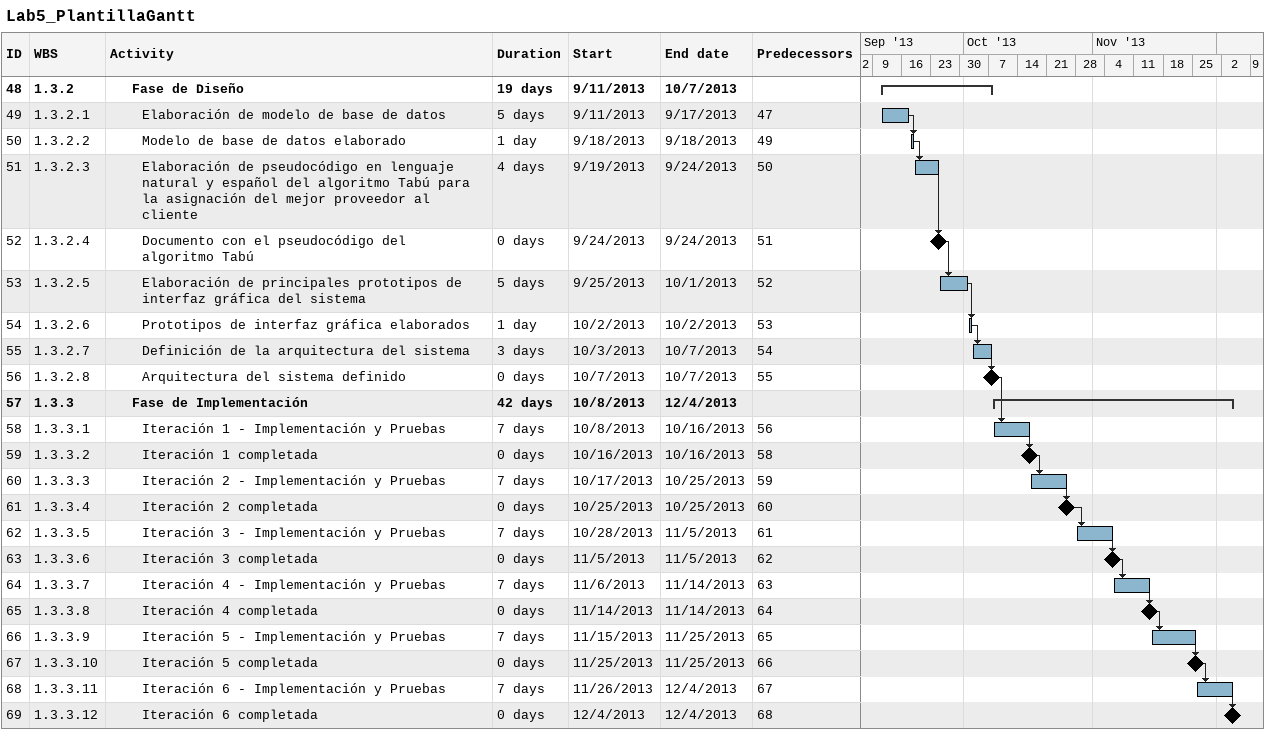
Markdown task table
Lab5_PlantillaGantt

| ID | WBS | Task | Duration | Start | Finish | Predecessors |
|---|---|---|---|---|---|---|
| 48 | 1.3.2 | **Fase de Diseño** | 19d | 2013-09-11 | 2013-10-07 |  |
| 49 | 1.3.2.1 | Elaboración de modelo de base de datos | 5d | 2013-09-11 | 2013-09-17 | 47 |
| 50 | 1.3.2.2 | Modelo de base de datos elaborado | 1d | 2013-09-18 | 2013-09-18 | 49 |
| 51 | 1.3.2.3 | Elaboración de pseudocódigo en lenguaje natural y español del algoritmo Tabú para la asignación del mejor proveedor al cliente | 4d | 2013-09-19 | 2013-09-24 | 50 |
| 52 | 1.3.2.4 | Documento con el pseudocódigo del algoritmo Tabú | 0d | 2013-09-24 | 2013-09-24 | 51 |
| 53 | 1.3.2.5 | Elaboración de principales prototipos de interfaz gráfica del sistema | 5d | 2013-09-25 | 2013-10-01 | 52 |
| 54 | 1.3.2.6 | Prototipos de interfaz gráfica elaborados | 1d | 2013-10-02 | 2013-10-02 | 53 |
| 55 | 1.3.2.7 | Definición de la arquitectura del sistema | 3d | 2013-10-03 | 2013-10-07 | 54 |
| 56 | 1.3.2.8 | Arquitectura del sistema definido | 0d | 2013-10-07 | 2013-10-07 | 55 |
| 57 | 1.3.3 | **Fase de Implementación** | 42d | 2013-10-08 | 2013-12-04 |  |
| 58 | 1.3.3.1 | Iteración 1 - Implementación y Pruebas | 7d | 2013-10-08 | 2013-10-16 | 56 |
| 59 | 1.3.3.2 | Iteración 1 completada | 0d | 2013-10-16 | 2013-10-16 | 58 |
| 60 | 1.3.3.3 | Iteración 2 - Implementación y Pruebas | 7d | 2013-10-17 | 2013-10-25 | 59 |
| 61 | 1.3.3.4 | Iteración 2 completada | 0d | 2013-10-25 | 2013-10-25 | 60 |
| 62 | 1.3.3.5 | Iteración 3 - Implementación y Pruebas | 7d | 2013-10-28 | 2013-11-05 | 61 |
| 63 | 1.3.3.6 | Iteración 3 completada | 0d | 2013-11-05 | 2013-11-05 | 62 |
| 64 | 1.3.3.7 | Iteración 4 - Implementación y Pruebas | 7d | 2013-11-06 | 2013-11-14 | 63 |
| 65 | 1.3.3.8 | Iteración 4 completada | 0d | 2013-11-14 | 2013-11-14 | 64 |
| 66 | 1.3.3.9 | Iteración 5 - Implementación y Pruebas | 7d | 2013-11-15 | 2013-11-25 | 65 |
| 67 | 1.3.3.10 | Iteración 5 completada | 0d | 2013-11-25 | 2013-11-25 | 66 |
| 68 | 1.3.3.11 | Iteración 6 - Implementación y Pruebas | 7d | 2013-11-26 | 2013-12-04 | 67 |
| 69 | 1.3.3.12 | Iteración 6 completada | 0d | 2013-12-04 | 2013-12-04 | 68 |
